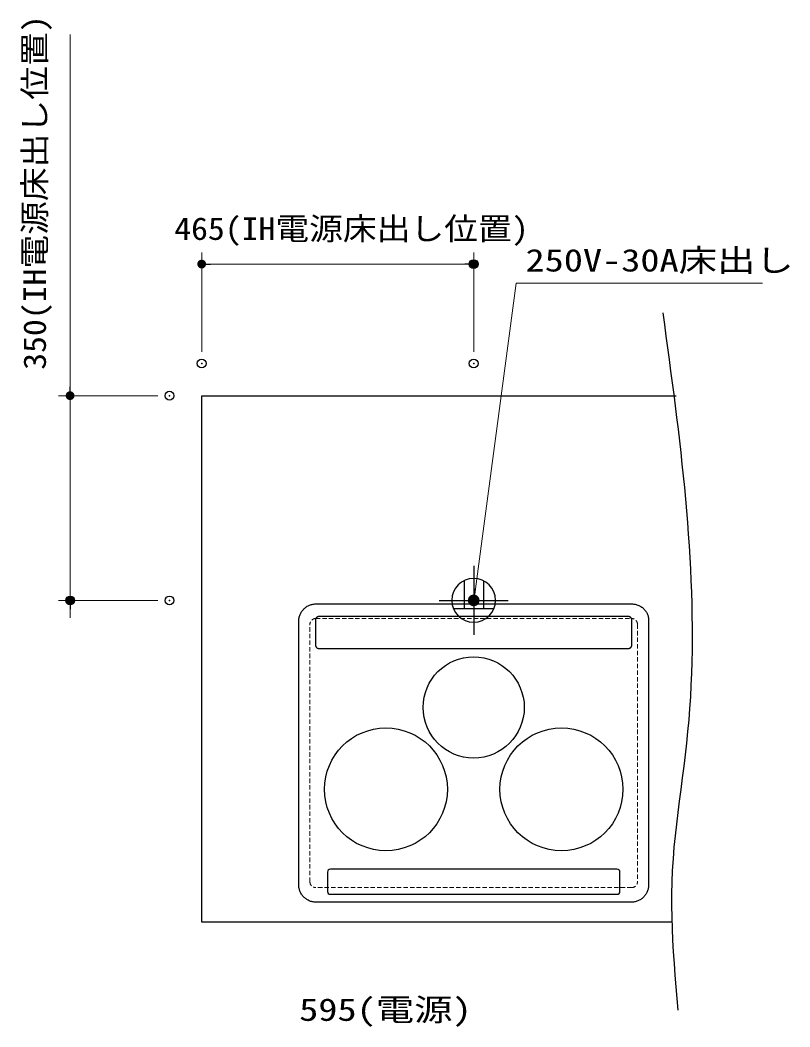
# Model space of a CAD drawing. Units: millimetres, scale not verified. Extents: x -9797 to 9797, y -4555 to 4555.
# Drawn here: x -4567 to -3251, y 806 to 2527 of the extents above; entities that cross this region are included whole.
import ezdxf
from ezdxf.enums import TextEntityAlignment as Align

# ---------------------------------------------------------------- set-up
doc = ezdxf.new("R2010")
doc.units = ezdxf.units.MM
doc.header["$LTSCALE"] = 30
doc.header["$PDMODE"] = 32
doc.header["$PDSIZE"] = 15
doc.linetypes.add('USER1', pattern=[0.375, 0.25, -0.125])
for name, color, linetype, lineweight in [('0-0_0', 7, 'Continuous', 25), ('0-1_細線ﾚｲﾔｰ', 91, 'Continuous', 5), ('0-2_1', 7, 'Continuous', 25), ('0-3_寸法ﾚｲﾔｰ', 30, 'Continuous', 13), ('0-4_DEFPOINTS', 7, 'Continuous', 25)]:
    doc.layers.add(name, color=color, linetype=linetype, lineweight=lineweight)
doc.styles.add('ＭＳ ゴシック', font='')
doc.styles.get('ＭＳ ゴシック').set_extended_font_data('MS Gothic')

# ---------------------------------------------------------------- blocks, each defined once
blk = doc.blocks.new('_DOT')
at = {"layer": '0-0_0', "color": 30}
blk.add_line((-15, 0), (-30, 0), dxfattribs=at)
for points in [[(0, 0), (-15, 0), (-14.88, 1.88)], [(0, 0), (-14.88, -1.88), (-15, 0)], [(0, 0), (-14.88, 1.88), (-14.53, 3.73)], [(0, 0), (-14.53, -3.73), (-14.88, -1.88)], [(0, 0), (-14.53, 3.73), (-13.95, 5.52)], [(0, 0), (-13.95, -5.52), (-14.53, -3.73)], [(0, 0), (-13.95, 5.52), (-13.14, 7.23)], [(0, 0), (-13.14, -7.23), (-13.95, -5.52)], [(0, 0), (-13.14, 7.23), (-12.14, 8.82)], [(0, 0), (-12.14, -8.82), (-13.14, -7.23)], [(0, 0), (-12.14, 8.82), (-10.93, 10.27)], [(0, 0), (-10.93, -10.27), (-12.14, -8.82)], [(0, 0), (-10.93, 10.27), (-9.56, 11.56)], [(0, 0), (-9.56, -11.56), (-10.93, -10.27)], [(0, 0), (-9.56, 11.56), (-8.04, 12.66)], [(0, 0), (-8.04, -12.66), (-9.56, -11.56)], [(0, 0), (-8.04, 12.66), (-6.39, 13.57)], [(0, 0), (-6.39, -13.57), (-8.04, -12.66)], [(0, 0), (-6.39, 13.57), (-4.64, 14.27)], [(0, 0), (-4.64, -14.27), (-6.39, -13.57)], [(0, 0), (-4.64, 14.27), (-2.81, 14.73)], [(0, 0), (-2.81, -14.73), (-4.64, -14.27)], [(0, 0), (-2.81, 14.73), (-0.94, 14.97)], [(0, 0), (-0.94, -14.97), (-2.81, -14.73)], [(0, 0), (-0.94, 14.97), (0.94, 14.97)], [(0, 0), (0.94, -14.97), (-0.94, -14.97)], [(0, 0), (0.94, 14.97), (2.81, 14.73)], [(0, 0), (2.81, 14.73), (4.64, 14.27)], [(0, 0), (4.64, 14.27), (6.39, 13.57)], [(0, 0), (6.39, 13.57), (8.04, 12.66)], [(0, 0), (8.04, 12.66), (9.56, 11.56)], [(0, 0), (9.56, 11.56), (10.93, 10.27)], [(0, 0), (10.93, 10.27), (12.14, 8.82)], [(0, 0), (12.14, 8.82), (13.14, 7.23)], [(0, 0), (13.14, 7.23), (13.95, 5.52)], [(0, 0), (13.95, 5.52), (14.53, 3.73)], [(0, 0), (14.53, 3.73), (14.88, 1.88)], [(0, 0), (14.88, 1.88), (15, 0)], [(0, 0), (2.81, -14.73), (0.94, -14.97)], [(0, 0), (4.64, -14.27), (2.81, -14.73)], [(0, 0), (6.39, -13.57), (4.64, -14.27)], [(0, 0), (8.04, -12.66), (6.39, -13.57)], [(0, 0), (9.56, -11.56), (8.04, -12.66)], [(0, 0), (10.93, -10.27), (9.56, -11.56)], [(0, 0), (12.14, -8.82), (10.93, -10.27)], [(0, 0), (13.14, -7.23), (12.14, -8.82)], [(0, 0), (13.95, -5.52), (13.14, -7.23)], [(0, 0), (14.53, -3.73), (13.95, -5.52)], [(0, 0), (14.88, -1.88), (14.53, -3.73)], [(0, 0), (15, 0), (14.88, -1.88)]]:
    blk.add_solid(points, dxfattribs=at)
blk = doc.blocks.new('A$C5C1B3A85')
at = {"layer": '0-0_0', "color": 1, "lineweight": 30}
for p, q in [((0, 1773.4), (0, -1773.4)), ((-496.2, 1009.7), (-496.2, -426.1)), ((496.2, 1009.7), (496.2, -426.1)), ((1773.4, 0), (-1773.4, 0)), ((-1041.2, -426.1), (1041.2, -426.1))]:
    blk.add_line(p, q, dxfattribs=at)
blk.add_circle((0, 0), 1125, dxfattribs=at)

msp = doc.modelspace()

# ---------------------------------------------------------------- linework, layer by layer
at = {"layer": '0-0_0'}
for points in [[(-3467.95, 2026.8), (-3465.22, 2006.87), (-3462.5, 1986.94), (-3459.79, 1967.01), (-3457.11, 1947.08), (-3454.46, 1927.15), (-3451.84, 1907.22), (-3449.26, 1887.29), (-3446.73, 1867.37), (-3444.26, 1847.44), (-3441.86, 1827.52), (-3439.53, 1807.6), (-3437.27, 1787.68), (-3435.1, 1767.76), (-3433.03, 1747.85), (-3431.05, 1727.94), (-3429.19, 1708.03), (-3427.43, 1688.13), (-3425.8, 1668.22), (-3424.3, 1648.33), (-3422.93, 1628.43), (-3421.71, 1608.54), (-3420.64, 1588.65), (-3419.72, 1568.77), (-3418.97, 1548.9), (-3418.39, 1529.02), (-3417.99, 1509.15), (-3417.78, 1489.29), (-3417.76, 1469.43), (-3417.94, 1449.58), (-3418.32, 1429.74), (-3418.93, 1409.9), (-3419.75, 1390.06), (-3420.81, 1370.23), (-3422.1, 1350.41), (-3423.63, 1330.6), (-3425.41, 1310.79), (-3427.45, 1290.99), (-3429.72, 1271.19), (-3432.15, 1251.4)], [(-3452.67, 985), (-4256.2, 985), (-4256.2, 1885), (-3444.91, 1885)], [(-4090.22, 1499.28), (-4090.19, 1500.53), (-4090.09, 1502.07), (-4089.91, 1503.59), (-4089.66, 1505.08), (-4089.33, 1506.55), (-4088.93, 1507.99), (-4088.46, 1509.4), (-4087.92, 1510.78), (-4087.31, 1512.13), (-4086.64, 1513.43), (-4085.91, 1514.71), (-4085.12, 1515.94), (-4084.27, 1517.12), (-4083.36, 1518.27), (-4082.4, 1519.37), (-4081.39, 1520.41), (-4080.33, 1521.41), (-4079.22, 1522.36), (-4078.06, 1523.25), (-4076.86, 1524.09), (-4075.62, 1524.87), (-4074.35, 1525.58), (-4073.03, 1526.24), (-4071.68, 1526.83), (-4070.29, 1527.35), (-4068.87, 1527.81), (-4067.43, 1528.19), (-4065.95, 1528.5), (-4064.45, 1528.74), (-4062.93, 1528.9), (-4061.39, 1528.98), (-4060.2, 1528.99), (-4057, 1528.99), (-4050.81, 1528.99), (-4041.85, 1528.99), (-4030.31, 1528.99), (-4016.41, 1528.99), (-4000.38, 1528.99), (-3982.4, 1528.99)], [(-3982.4, 1528.99), (-3962.71, 1528.99), (-3941.51, 1528.99), (-3919.01, 1528.99), (-3895.42, 1528.99), (-3870.96, 1528.99), (-3845.84, 1528.99), (-3820.26, 1528.99), (-3794.45, 1528.99), (-3768.62, 1528.99), (-3742.96, 1528.99), (-3717.71, 1528.99), (-3693.06, 1528.99), (-3669.24, 1528.99), (-3646.45, 1528.99), (-3624.9, 1528.99), (-3604.81, 1528.99), (-3586.39, 1528.99), (-3569.84, 1528.99), (-3555.39, 1528.99), (-3543.25, 1528.99), (-3533.62, 1528.99), (-3526.71, 1528.99), (-3522.75, 1528.99), (-3521.42, 1528.99), (-3519.78, 1528.93), (-3518.17, 1528.79), (-3516.58, 1528.57), (-3515.03, 1528.27), (-3513.51, 1527.91), (-3512.02, 1527.47), (-3510.57, 1526.97), (-3509.16, 1526.39), (-3507.79, 1525.75), (-3506.47, 1525.05), (-3505.19, 1524.29), (-3503.95, 1523.47), (-3502.77, 1522.59), (-3501.64, 1521.66), (-3500.56, 1520.67)], [(-3500.56, 1520.67), (-3499.53, 1519.63), (-3498.57, 1518.55), (-3497.66, 1517.41), (-3496.82, 1516.24), (-3496.04, 1515.02), (-3495.32, 1513.76), (-3494.67, 1512.46), (-3494.09, 1511.12), (-3493.59, 1509.75), (-3493.15, 1508.35), (-3492.8, 1506.92), (-3492.52, 1505.45), (-3492.32, 1503.97), (-3492.2, 1502.45), (-3492.16, 1500.92), (-3492.22, 1499.36)], [(-4087.77, 1036.85), (-4088.33, 1038.22), (-4088.82, 1039.62), (-4089.24, 1041.05), (-4089.58, 1042.52), (-4089.86, 1044), (-4090.06, 1045.52), (-4090.18, 1047.05), (-4090.22, 1048.61), (-4090.22, 1049.96), (-4090.22, 1053.91), (-4090.22, 1060.27), (-4090.22, 1068.87), (-4090.22, 1079.53), (-4090.22, 1092.08), (-4090.22, 1106.33), (-4090.22, 1122.1), (-4090.22, 1139.23), (-4090.22, 1157.54), (-4090.22, 1176.84), (-4090.22, 1196.96), (-4090.22, 1217.72), (-4090.22, 1238.95), (-4090.22, 1260.47), (-4090.22, 1282.1), (-4090.22, 1303.66), (-4090.22, 1324.98), (-4090.22, 1345.87), (-4090.22, 1366.17), (-4090.22, 1385.69), (-4090.22, 1404.26), (-4090.22, 1421.7), (-4090.22, 1437.84), (-4090.22, 1452.49), (-4090.22, 1465.47), (-4090.22, 1476.62), (-4090.22, 1485.75), (-4090.22, 1492.69), (-4090.22, 1497.26), (-4090.22, 1499.28)], [(-4061.52, 1502.66), (-4061.56, 1502.38), (-4061.6, 1502.1), (-4061.61, 1501.81), (-4061.62, 1501.6), (-4061.62, 1501.39), (-4061.62, 1500.96), (-4061.62, 1500.3), (-4061.62, 1499.45), (-4061.62, 1498.41), (-4061.62, 1497.2), (-4061.62, 1495.84), (-4061.62, 1494.35), (-4061.62, 1492.73), (-4061.62, 1491.01), (-4061.62, 1489.2), (-4061.62, 1487.32), (-4061.62, 1485.38), (-4061.62, 1483.39), (-4061.62, 1481.38), (-4061.62, 1479.36), (-4061.62, 1477.35), (-4061.62, 1475.36), (-4061.62, 1473.41), (-4061.62, 1471.51), (-4061.62, 1469.68), (-4061.62, 1467.93), (-4061.62, 1466.29), (-4061.62, 1464.76), (-4061.62, 1463.36), (-4061.62, 1462.12), (-4061.62, 1461.04), (-4061.62, 1460.13), (-4061.62, 1459.43), (-4061.62, 1458.93), (-4061.62, 1458.67), (-4061.62, 1458.5), (-4061.6, 1458.21), (-4061.57, 1457.92), (-4061.53, 1457.64)], [(-3916.8, 1507.31), (-3938.45, 1507.31), (-3958.88, 1507.31), (-3977.9, 1507.31), (-3995.31, 1507.31), (-4010.92, 1507.31), (-4024.53, 1507.31), (-4035.95, 1507.31), (-4044.99, 1507.31), (-4051.44, 1507.31), (-4055.11, 1507.31), (-4056, 1507.31), (-4056.29, 1507.3), (-4056.58, 1507.27), (-4056.86, 1507.23), (-4057.14, 1507.18), (-4057.42, 1507.11), (-4057.69, 1507.03), (-4057.95, 1506.93), (-4058.21, 1506.83), (-4058.46, 1506.71), (-4058.7, 1506.58), (-4058.94, 1506.44), (-4059.17, 1506.29), (-4059.39, 1506.12), (-4059.6, 1505.95), (-4059.81, 1505.77), (-4060, 1505.58), (-4060.19, 1505.37), (-4060.37, 1505.16), (-4060.53, 1504.95), (-4060.69, 1504.72), (-4060.83, 1504.49), (-4060.97, 1504.24), (-4061.09, 1504), (-4061.2, 1503.74), (-4061.3, 1503.48), (-4061.39, 1503.21), (-4061.46, 1502.94), (-4061.52, 1502.66)], [(-3522.16, 1505.27), (-3522.35, 1505.47), (-3522.54, 1505.67), (-3522.74, 1505.86), (-3522.95, 1506.03), (-3523.16, 1506.2), (-3523.39, 1506.36), (-3523.62, 1506.51), (-3523.86, 1506.64), (-3524.11, 1506.77), (-3524.36, 1506.88), (-3524.62, 1506.98), (-3524.89, 1507.07), (-3525.16, 1507.14), (-3525.44, 1507.2), (-3525.72, 1507.25), (-3526, 1507.29), (-3526.29, 1507.3), (-3526.59, 1507.31), (-3528.73, 1507.31), (-3533.74, 1507.31), (-3541.44, 1507.31), (-3551.63, 1507.31), (-3564.12, 1507.31), (-3578.71, 1507.31), (-3595.2, 1507.31), (-3613.4, 1507.31), (-3633.11, 1507.31), (-3654.14, 1507.31), (-3676.3, 1507.31), (-3699.39, 1507.31), (-3723.21, 1507.31), (-3747.57, 1507.31), (-3772.28, 1507.31), (-3797.13, 1507.31), (-3821.94, 1507.31), (-3846.5, 1507.31), (-3870.63, 1507.31), (-3894.13, 1507.31), (-3916.8, 1507.31)], [(-3520.83, 1464.01), (-3520.83, 1465.47), (-3520.83, 1467.05), (-3520.83, 1468.75), (-3520.83, 1470.54), (-3520.83, 1472.4), (-3520.83, 1474.33), (-3520.83, 1476.3), (-3520.83, 1478.31), (-3520.83, 1480.32), (-3520.83, 1482.34), (-3520.83, 1484.34), (-3520.83, 1486.3), (-3520.83, 1488.22), (-3520.83, 1490.07), (-3520.83, 1491.84), (-3520.83, 1493.51), (-3520.83, 1495.08), (-3520.83, 1496.51), (-3520.83, 1497.8), (-3520.83, 1498.92), (-3520.83, 1499.88), (-3520.83, 1500.64), (-3520.83, 1501.19), (-3520.83, 1501.52), (-3520.83, 1501.65), (-3520.84, 1501.95), (-3520.86, 1502.23), (-3520.9, 1502.52), (-3520.96, 1502.8), (-3521.02, 1503.07), (-3521.1, 1503.34), (-3521.19, 1503.61), (-3521.3, 1503.86), (-3521.41, 1504.11), (-3521.54, 1504.36), (-3521.68, 1504.6), (-3521.83, 1504.83), (-3521.99, 1505.05), (-3522.16, 1505.27)], [(-3492.22, 1499.36), (-3492.22, 1498.01), (-3492.22, 1494.06), (-3492.22, 1487.7), (-3492.22, 1479.1), (-3492.22, 1468.44), (-3492.22, 1455.9), (-3492.22, 1441.65), (-3492.22, 1425.87), (-3492.22, 1408.74), (-3492.22, 1390.43), (-3492.22, 1371.13), (-3492.22, 1351.01), (-3492.22, 1330.25), (-3492.22, 1309.02), (-3492.22, 1287.5), (-3492.22, 1265.87), (-3492.22, 1244.31), (-3492.22, 1222.99), (-3492.22, 1202.1), (-3492.22, 1181.8), (-3492.22, 1162.28), (-3492.22, 1143.71), (-3492.22, 1126.27), (-3492.22, 1110.13), (-3492.22, 1095.48), (-3492.22, 1082.5), (-3492.22, 1071.35), (-3492.22, 1062.22), (-3492.22, 1055.28), (-3492.22, 1050.71), (-3492.22, 1048.69), (-3492.24, 1047.44), (-3492.34, 1045.9), (-3492.52, 1044.38), (-3492.78, 1042.89), (-3493.1, 1041.42), (-3493.51, 1039.98), (-3493.98, 1038.57), (-3494.52, 1037.19)], [(-3526.53, 1452.92), (-3526.23, 1452.93), (-3525.95, 1452.95), (-3525.66, 1452.99), (-3525.38, 1453.04), (-3525.1, 1453.1), (-3524.83, 1453.18), (-3524.57, 1453.27), (-3524.31, 1453.37), (-3524.06, 1453.49), (-3523.81, 1453.61), (-3523.57, 1453.75), (-3523.34, 1453.9), (-3523.12, 1454.06), (-3522.9, 1454.23), (-3522.7, 1454.41), (-3522.5, 1454.6), (-3522.31, 1454.8), (-3522.13, 1455.01), (-3521.96, 1455.23), (-3521.8, 1455.45), (-3521.65, 1455.68), (-3521.51, 1455.92), (-3521.39, 1456.17), (-3521.27, 1456.42), (-3521.17, 1456.68), (-3521.08, 1456.95), (-3521.01, 1457.22), (-3520.94, 1457.49), (-3520.89, 1457.78), (-3520.86, 1458.06), (-3520.84, 1458.35), (-3520.83, 1458.62), (-3520.83, 1458.76), (-3520.83, 1459.14), (-3520.83, 1459.74), (-3520.83, 1460.54), (-3520.83, 1461.53), (-3520.83, 1462.69), (-3520.83, 1464.01)], [(-4061.53, 1457.64), (-4061.48, 1457.36), (-4061.41, 1457.09), (-4061.32, 1456.82), (-4061.23, 1456.56), (-4061.12, 1456.3), (-4061, 1456.05), (-4060.87, 1455.81), (-4060.73, 1455.57), (-4060.57, 1455.34), (-4060.41, 1455.12), (-4060.23, 1454.91), (-4060.05, 1454.71), (-4059.86, 1454.51), (-4059.65, 1454.33), (-4059.44, 1454.15), (-4059.22, 1453.98), (-4059, 1453.83), (-4058.76, 1453.68), (-4058.52, 1453.55), (-4058.27, 1453.43), (-4058.01, 1453.32), (-4057.75, 1453.22), (-4057.49, 1453.14), (-4057.21, 1453.07), (-4056.93, 1453.01), (-4056.65, 1452.97), (-4056.37, 1452.94), (-4056.08, 1452.92), (-4055.74, 1452.92), (-4054.2, 1452.92), (-4051.09, 1452.92), (-4046.41, 1452.92), (-4040.17, 1452.92), (-4032.39, 1452.92), (-4023.07, 1452.92), (-4012.22, 1452.92), (-3999.84, 1452.92), (-3985.95, 1452.92), (-3970.56, 1452.92)], [(-3970.56, 1452.92), (-3953.67, 1452.92), (-3935.3, 1452.92), (-3915.44, 1452.92), (-3894.11, 1452.92), (-3871.32, 1452.92), (-3847.07, 1452.92), (-3821.38, 1452.92), (-3794.26, 1452.92), (-3765.7, 1452.92), (-3735.72, 1452.92), (-3704.33, 1452.92), (-3671.54, 1452.92), (-3637.35, 1452.92), (-3601.78, 1452.92), (-3564.83, 1452.92), (-3526.51, 1452.92)], [(-3432.15, 1251.4), (-3434.69, 1231.61), (-3437.27, 1211.82), (-3439.85, 1192.04), (-3442.35, 1172.24), (-3444.72, 1152.44), (-3446.89, 1132.64), (-3448.82, 1112.83), (-3450.43, 1093), (-3451.67, 1073.17), (-3452.49, 1053.32), (-3452.89, 1033.45), (-3452.91, 1013.58), (-3452.59, 993.69), (-3451.96, 973.79), (-3451.07, 953.88), (-3449.96, 933.97), (-3448.65, 914.05), (-3447.19, 894.12), (-3445.62, 874.19), (-3443.97, 854.26), (-3442.29, 834.33)], [(-3787.99, 1018.99), (-3813.83, 1018.99), (-3839.48, 1018.99), (-3864.73, 1018.99), (-3889.38, 1018.99), (-3913.2, 1018.99), (-3935.99, 1018.99), (-3957.54, 1018.99), (-3977.63, 1018.99), (-3996.05, 1018.99), (-4012.6, 1018.99), (-4027.05, 1018.99), (-4039.19, 1018.99), (-4048.82, 1018.99), (-4055.73, 1018.99), (-4059.69, 1018.99), (-4061, 1018.99), (-4062.55, 1019.05), (-4064.07, 1019.19), (-4065.58, 1019.41), (-4067.06, 1019.7), (-4068.51, 1020.07), (-4069.94, 1020.5), (-4071.33, 1021.01), (-4072.69, 1021.58), (-4074.02, 1022.22), (-4075.31, 1022.92), (-4076.56, 1023.69), (-4077.77, 1024.51), (-4078.93, 1025.38), (-4080.05, 1026.32), (-4081.13, 1027.3), (-4082.15, 1028.34), (-4083.12, 1029.43), (-4084.04, 1030.56), (-4084.91, 1031.73), (-4085.72, 1032.95), (-4086.46, 1034.21), (-4087.15, 1035.51), (-4087.77, 1036.85)], [(-3494.52, 1037.19), (-3495.12, 1035.84), (-3495.79, 1034.54), (-3496.53, 1033.27), (-3497.32, 1032.04), (-3498.17, 1030.85), (-3499.08, 1029.7), (-3500.04, 1028.61), (-3501.05, 1027.56), (-3502.11, 1026.56), (-3503.22, 1025.61), (-3504.37, 1024.72), (-3505.57, 1023.89), (-3506.81, 1023.11), (-3508.09, 1022.39), (-3509.41, 1021.74), (-3510.76, 1021.15), (-3512.15, 1020.62), (-3513.57, 1020.17), (-3515.01, 1019.79), (-3516.49, 1019.48), (-3517.99, 1019.24), (-3519.51, 1019.08), (-3521.06, 1019), (-3522.24, 1018.99), (-3525.44, 1018.99), (-3531.63, 1018.99), (-3540.6, 1018.99), (-3552.13, 1018.99), (-3566.03, 1018.99), (-3582.07, 1018.99), (-3600.04, 1018.99), (-3619.73, 1018.99), (-3640.93, 1018.99), (-3663.44, 1018.99), (-3687.02, 1018.99), (-3711.48, 1018.99), (-3736.6, 1018.99), (-3762.18, 1018.99), (-3787.99, 1018.99)]]:
    msp.add_lwpolyline(points, dxfattribs=at)
for centre, radius in [((-3791.23, 1351.99), 86.5), ((-3941.23, 1211.99), 105), ((-3641.23, 1211.99), 105)]:
    msp.add_circle(centre, radius, dxfattribs=at)
at = {"layer": '0-1_細線ﾚｲﾔｰ', "linetype": 'USER1', "lineweight": 9}
for p, q in [((-4061.2, 1504), (-3521.2, 1504)), ((-4071.2, 1054), (-4071.2, 1494)), ((-3511.2, 1494), (-3511.2, 1054)), ((-3521.2, 1044), (-4061.2, 1044))]:
    msp.add_line(p, q, dxfattribs=at)
for centre, start, end in [((-4061.2, 1494), 90, 180), ((-3521.2, 1494), 0, 90), ((-4061.2, 1054), 180, 270), ((-3521.2, 1054), 270, 0)]:
    msp.add_arc(centre, 10, start, end, dxfattribs=at)
at = {"layer": '0-2_1'}
for p, q in [((-4041.22, 1070.49), (-4041.22, 1037.54)), ((-3546.22, 1075.49), (-4036.22, 1075.49)), ((-3541.22, 1037.54), (-3541.22, 1070.49)), ((-4036.22, 1032.54), (-3546.22, 1032.54))]:
    msp.add_line(p, q, dxfattribs=at)
for centre, start, end in [((-4036.22, 1070.49), 90, 180), ((-3546.22, 1070.49), 0, 90), ((-4036.22, 1037.54), 180, 270), ((-3546.22, 1037.54), 270, 0)]:
    msp.add_arc(centre, 5, start, end, dxfattribs=at)
at = {"layer": '0-3_寸法ﾚｲﾔｰ'}
for p, q in [((-4481.2, 1885), (-4481.2, 2502.43)), ((-4256.2, 1960), (-4256.2, 2130)), ((-3791.2, 1960), (-3791.2, 2130)), ((-4241.2, 2110), (-3806.2, 2110)), ((-4481.2, 1900), (-4481.2, 1915)), ((-4331.2, 1885), (-4501.2, 1885)), ((-4481.2, 1885), (-4481.2, 1535)), ((-4331.2, 1535), (-4501.2, 1535)), ((-4481.2, 1520), (-4481.2, 1505))]:
    msp.add_line(p, q, dxfattribs=at)
msp.add_lwpolyline([(-3297.42, 2077.19), (-3718.52, 2077.19), (-3787.83, 1554.71)], dxfattribs=at)
at = {"layer": '0-4_DEFPOINTS'}
for p in [(-3791.2, 2110), (-4256.2, 1940), (-3791.2, 1940), (-4311.2, 1885), (-4481.2, 1535), (-4311.2, 1535)]:
    msp.add_point(p, dxfattribs=at)

# ---------------------------------------------------------------- block references
at = {"layer": '0-0_0', "xscale": -0.03333333, "yscale": 0.03333333}
msp.add_blockref('A$C5C1B3A85', (-3791.2, 1535), dxfattribs=at)
at = {"layer": '0-3_寸法ﾚｲﾔｰ'}
for p, xscale, yscale, rotation in [((-4256.2, 2110), 0.5, 0.5, 180), ((-4481.2, 1885), 0.5, 0.5, 270), ((-3791.2, 1535), 0.6666667, 0.6666667, 260.29957), ((-4481.2, 1535), 0.5, 0.5, 90)]:
    msp.add_blockref('_DOT', p, dxfattribs=dict(at, xscale=xscale, yscale=yscale, rotation=rotation))
at = {"layer": '0-3_寸法ﾚｲﾔｰ', "xscale": 0.5, "yscale": 0.5}
msp.add_blockref('_DOT', (-3791.2, 2110), dxfattribs=at)

# ---------------------------------------------------------------- texts
at = {"layer": '0-3_寸法ﾚｲﾔｰ', "style": 'ＭＳ ゴシック', "width": 1.1}
msp.add_text('350(IH電源床出し位置)', height=38.49, rotation=90, dxfattribs=at).set_placement((-4510.94, 1929.29), align=Align.BOTTOM_LEFT)
at = {"layer": '0-3_寸法ﾚｲﾔｰ', "style": 'ＭＳ ゴシック'}
for s, width, p in [('465(IH電源床出し位置)', 1.1, (-4303.13, 2139.74)), ('595(電源)', 1.25, (-4089.56, 804.61))]:
    msp.add_text(s, height=38.49, dxfattribs=dict(at, width=width)).set_placement(p, align=Align.BOTTOM_LEFT)
at = {"layer": '0-3_寸法ﾚｲﾔｰ', "color": 7, "style": 'ＭＳ ゴシック', "width": 1.25}
msp.add_text('250V-30A床出し', height=38.48, dxfattribs=at).set_placement((-3702.58, 2085.74), align=Align.BOTTOM_LEFT)

doc.saveas('drawing.dxf')
